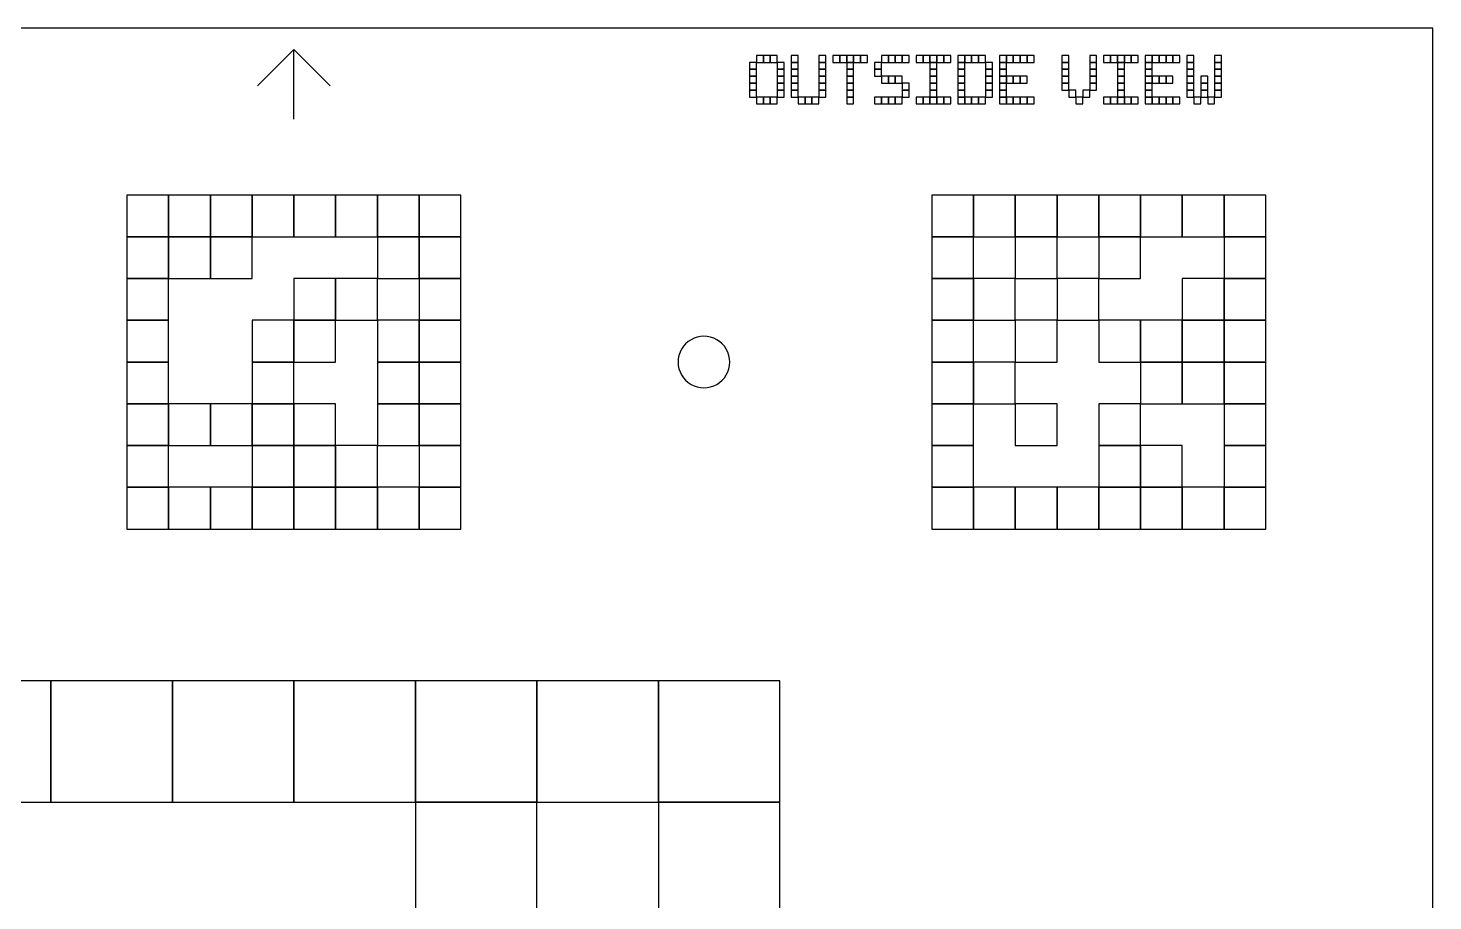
# Model space of a CAD drawing. Extents: x 0 to 490, y 0 to 320.
# Drawn here: x 227.5 to 320, y 92.5 to 150 of the extents above; entities that cross this region are included whole.
import ezdxf

# ---------------------------------------------------------------- set-up
doc = ezdxf.new("R2010")
doc.units = 0
for name, color, linetype in [('BLACK_POCKET', 7, 'CONTINUOUS'), ('BOARD_TEXT', 2, 'CONTINUOUS'), ('CUT', 1, 'CONTINUOUS'), ('MOUNT_HOLE', 5, 'CONTINUOUS'), ('ORIENTATION', 1, 'CONTINUOUS')]:
    doc.layers.add(name, color=color, linetype=linetype)

msp = doc.modelspace()

# ---------------------------------------------------------------- linework, layer by layer
at = {"layer": 'BLACK_POCKET'}
for p, q in [((236.75, 139), (234, 139)), ((234, 139), (234, 136.25)), ((236.75, 136.25), (236.75, 139)), ((239.5, 139), (236.75, 139)), ((236.75, 139), (236.75, 136.25)), ((239.5, 136.25), (239.5, 139)), ((242.25, 139), (239.5, 139)), ((239.5, 139), (239.5, 136.25)), ((242.25, 136.25), (242.25, 139)), ((245, 139), (242.25, 139)), ((242.25, 139), (242.25, 136.25)), ((245, 136.25), (245, 139)), ((247.75, 139), (245, 139)), ((245, 139), (245, 136.25)), ((247.75, 136.25), (247.75, 139)), ((250.5, 139), (247.75, 139)), ((247.75, 139), (247.75, 136.25)), ((250.5, 136.25), (250.5, 139)), ((253.25, 139), (250.5, 139)), ((250.5, 139), (250.5, 136.25)), ((253.25, 136.25), (253.25, 139)), ((256, 139), (253.25, 139)), ((253.25, 139), (253.25, 136.25)), ((256, 136.25), (256, 139)), ((289.75, 139), (287, 139)), ((287, 139), (287, 136.25)), ((289.75, 136.25), (289.75, 139)), ((292.5, 139), (289.75, 139)), ((289.75, 139), (289.75, 136.25)), ((292.5, 136.25), (292.5, 139)), ((295.25, 139), (292.5, 139)), ((292.5, 139), (292.5, 136.25)), ((295.25, 136.25), (295.25, 139)), ((298, 139), (295.25, 139)), ((295.25, 139), (295.25, 136.25)), ((298, 136.25), (298, 139)), ((300.75, 139), (298, 139)), ((298, 139), (298, 136.25)), ((300.75, 136.25), (300.75, 139)), ((303.5, 139), (300.75, 139)), ((300.75, 139), (300.75, 136.25)), ((303.5, 136.25), (303.5, 139)), ((306.25, 139), (303.5, 139)), ((303.5, 139), (303.5, 136.25)), ((306.25, 136.25), (306.25, 139)), ((309, 139), (306.25, 139)), ((306.25, 139), (306.25, 136.25)), ((309, 136.25), (309, 139)), ((234, 136.25), (236.75, 136.25)), ((236.75, 136.25), (234, 136.25)), ((234, 136.25), (234, 133.5)), ((236.75, 136.25), (239.5, 136.25)), ((236.75, 133.5), (236.75, 136.25)), ((239.5, 136.25), (236.75, 136.25)), ((236.75, 136.25), (236.75, 133.5)), ((239.5, 136.25), (242.25, 136.25)), ((239.5, 133.5), (239.5, 136.25)), ((242.25, 136.25), (239.5, 136.25)), ((239.5, 136.25), (239.5, 133.5)), ((242.25, 136.25), (245, 136.25)), ((242.25, 133.5), (242.25, 136.25)), ((245, 136.25), (247.75, 136.25)), ((247.75, 136.25), (250.5, 136.25)), ((250.5, 136.25), (253.25, 136.25)), ((253.25, 136.25), (250.5, 136.25)), ((250.5, 136.25), (250.5, 133.5)), ((253.25, 136.25), (256, 136.25)), ((253.25, 133.5), (253.25, 136.25)), ((256, 136.25), (253.25, 136.25)), ((253.25, 136.25), (253.25, 133.5)), ((256, 133.5), (256, 136.25)), ((287, 136.25), (289.75, 136.25)), ((289.75, 136.25), (287, 136.25)), ((287, 136.25), (287, 133.5)), ((289.75, 136.25), (292.5, 136.25)), ((289.75, 133.5), (289.75, 136.25)), ((292.5, 136.25), (295.25, 136.25)), ((295.25, 136.25), (292.5, 136.25)), ((292.5, 136.25), (292.5, 133.5)), ((295.25, 136.25), (298, 136.25)), ((295.25, 133.5), (295.25, 136.25)), ((298, 136.25), (300.75, 136.25)), ((300.75, 136.25), (298, 136.25)), ((298, 136.25), (298, 133.5)), ((300.75, 136.25), (303.5, 136.25)), ((300.75, 133.5), (300.75, 136.25)), ((303.5, 136.25), (306.25, 136.25)), ((306.25, 136.25), (309, 136.25)), ((309, 136.25), (306.25, 136.25)), ((306.25, 136.25), (306.25, 133.5)), ((309, 133.5), (309, 136.25)), ((234, 133.5), (236.75, 133.5)), ((236.75, 133.5), (234, 133.5)), ((234, 133.5), (234, 130.75)), ((236.75, 133.5), (239.5, 133.5)), ((236.75, 130.75), (236.75, 133.5)), ((239.5, 133.5), (242.25, 133.5)), ((247.75, 133.5), (245, 133.5)), ((245, 133.5), (245, 130.75)), ((247.75, 130.75), (247.75, 133.5)), ((250.5, 133.5), (247.75, 133.5)), ((247.75, 133.5), (247.75, 130.75)), ((250.5, 133.5), (253.25, 133.5)), ((250.5, 130.75), (250.5, 133.5)), ((253.25, 133.5), (256, 133.5)), ((256, 133.5), (253.25, 133.5)), ((253.25, 133.5), (253.25, 130.75)), ((256, 130.75), (256, 133.5)), ((287, 133.5), (289.75, 133.5)), ((289.75, 133.5), (287, 133.5)), ((287, 133.5), (287, 130.75)), ((289.75, 130.75), (289.75, 133.5)), ((292.5, 133.5), (289.75, 133.5)), ((289.75, 133.5), (289.75, 130.75)), ((292.5, 133.5), (295.25, 133.5)), ((292.5, 130.75), (292.5, 133.5)), ((298, 133.5), (295.25, 133.5)), ((295.25, 133.5), (295.25, 130.75)), ((298, 133.5), (300.75, 133.5)), ((298, 130.75), (298, 133.5)), ((306.25, 133.5), (303.5, 133.5)), ((303.5, 133.5), (303.5, 130.75)), ((306.25, 133.5), (309, 133.5)), ((306.25, 130.75), (306.25, 133.5)), ((309, 133.5), (306.25, 133.5)), ((306.25, 133.5), (306.25, 130.75)), ((309, 130.75), (309, 133.5)), ((234, 130.75), (236.75, 130.75)), ((236.75, 130.75), (234, 130.75)), ((234, 130.75), (234, 128)), ((236.75, 128), (236.75, 130.75)), ((245, 130.75), (242.25, 130.75)), ((242.25, 130.75), (242.25, 128)), ((245, 130.75), (247.75, 130.75)), ((245, 128), (245, 130.75)), ((247.75, 130.75), (245, 130.75)), ((245, 130.75), (245, 128)), ((247.75, 130.75), (250.5, 130.75)), ((247.75, 128), (247.75, 130.75)), ((253.25, 130.75), (250.5, 130.75)), ((250.5, 130.75), (250.5, 128)), ((253.25, 130.75), (256, 130.75)), ((253.25, 128), (253.25, 130.75)), ((256, 130.75), (253.25, 130.75)), ((253.25, 130.75), (253.25, 128)), ((256, 128), (256, 130.75)), ((287, 130.75), (289.75, 130.75)), ((289.75, 130.75), (287, 130.75)), ((287, 130.75), (287, 128)), ((289.75, 130.75), (292.5, 130.75)), ((289.75, 128), (289.75, 130.75)), ((295.25, 130.75), (292.5, 130.75)), ((292.5, 130.75), (292.5, 128)), ((295.25, 130.75), (298, 130.75)), ((295.25, 128), (295.25, 130.75)), ((300.75, 130.75), (298, 130.75)), ((298, 130.75), (298, 128)), ((300.75, 128), (300.75, 130.75)), ((303.5, 130.75), (300.75, 130.75)), ((300.75, 130.75), (300.75, 128)), ((303.5, 130.75), (306.25, 130.75)), ((303.5, 128), (303.5, 130.75)), ((306.25, 130.75), (303.5, 130.75)), ((303.5, 130.75), (303.5, 128)), ((306.25, 130.75), (309, 130.75)), ((306.25, 128), (306.25, 130.75)), ((309, 130.75), (306.25, 130.75)), ((306.25, 130.75), (306.25, 128)), ((309, 128), (309, 130.75)), ((234, 128), (236.75, 128)), ((236.75, 128), (234, 128)), ((234, 128), (234, 125.25)), ((236.75, 125.25), (236.75, 128)), ((242.25, 128), (245, 128)), ((245, 128), (242.25, 128)), ((242.25, 128), (242.25, 125.25)), ((245, 128), (247.75, 128)), ((245, 125.25), (245, 128)), ((250.5, 128), (253.25, 128)), ((253.25, 128), (250.5, 128)), ((250.5, 128), (250.5, 125.25)), ((253.25, 128), (256, 128)), ((253.25, 125.25), (253.25, 128)), ((256, 128), (253.25, 128)), ((253.25, 128), (253.25, 125.25)), ((256, 125.25), (256, 128)), ((287, 128), (289.75, 128)), ((289.75, 128), (287, 128)), ((287, 128), (287, 125.25)), ((289.75, 125.25), (289.75, 128)), ((292.5, 128), (289.75, 128)), ((289.75, 128), (289.75, 125.25)), ((292.5, 128), (295.25, 128)), ((292.5, 125.25), (292.5, 128)), ((298, 128), (300.75, 128)), ((300.75, 128), (303.5, 128)), ((303.5, 128), (300.75, 128)), ((300.75, 128), (300.75, 125.25)), ((303.5, 128), (306.25, 128)), ((303.5, 125.25), (303.5, 128)), ((306.25, 128), (303.5, 128)), ((303.5, 128), (303.5, 125.25)), ((306.25, 128), (309, 128)), ((306.25, 125.25), (306.25, 128)), ((309, 128), (306.25, 128)), ((306.25, 128), (306.25, 125.25)), ((309, 125.25), (309, 128)), ((234, 125.25), (236.75, 125.25)), ((236.75, 125.25), (234, 125.25)), ((234, 125.25), (234, 122.5)), ((236.75, 122.5), (236.75, 125.25)), ((239.5, 125.25), (236.75, 125.25)), ((236.75, 125.25), (236.75, 122.5)), ((239.5, 122.5), (239.5, 125.25)), ((242.25, 125.25), (239.5, 125.25)), ((239.5, 125.25), (239.5, 122.5)), ((242.25, 125.25), (245, 125.25)), ((242.25, 122.5), (242.25, 125.25)), ((245, 125.25), (242.25, 125.25)), ((242.25, 125.25), (242.25, 122.5)), ((245, 122.5), (245, 125.25)), ((247.75, 125.25), (245, 125.25)), ((245, 125.25), (245, 122.5)), ((247.75, 122.5), (247.75, 125.25)), ((250.5, 125.25), (253.25, 125.25)), ((253.25, 125.25), (250.5, 125.25)), ((250.5, 125.25), (250.5, 122.5)), ((253.25, 125.25), (256, 125.25)), ((253.25, 122.5), (253.25, 125.25)), ((256, 125.25), (253.25, 125.25)), ((253.25, 125.25), (253.25, 122.5)), ((256, 122.5), (256, 125.25)), ((287, 125.25), (289.75, 125.25)), ((289.75, 125.25), (287, 125.25)), ((287, 125.25), (287, 122.5)), ((289.75, 125.25), (292.5, 125.25)), ((289.75, 122.5), (289.75, 125.25)), ((295.25, 125.25), (292.5, 125.25)), ((292.5, 125.25), (292.5, 122.5)), ((295.25, 122.5), (295.25, 125.25)), ((300.75, 125.25), (298, 125.25)), ((298, 125.25), (298, 122.5)), ((300.75, 125.25), (303.5, 125.25)), ((300.75, 122.5), (300.75, 125.25)), ((303.5, 125.25), (306.25, 125.25)), ((306.25, 125.25), (309, 125.25)), ((309, 125.25), (306.25, 125.25)), ((306.25, 125.25), (306.25, 122.5)), ((309, 122.5), (309, 125.25)), ((234, 122.5), (236.75, 122.5)), ((236.75, 122.5), (234, 122.5)), ((234, 122.5), (234, 119.75)), ((236.75, 122.5), (239.5, 122.5)), ((236.75, 119.75), (236.75, 122.5)), ((239.5, 122.5), (242.25, 122.5)), ((242.25, 122.5), (245, 122.5)), ((245, 122.5), (242.25, 122.5)), ((242.25, 122.5), (242.25, 119.75)), ((245, 122.5), (247.75, 122.5)), ((245, 119.75), (245, 122.5)), ((247.75, 122.5), (245, 122.5)), ((245, 122.5), (245, 119.75)), ((247.75, 119.75), (247.75, 122.5)), ((250.5, 122.5), (247.75, 122.5)), ((247.75, 122.5), (247.75, 119.75)), ((250.5, 122.5), (253.25, 122.5)), ((250.5, 119.75), (250.5, 122.5)), ((253.25, 122.5), (256, 122.5)), ((256, 122.5), (253.25, 122.5)), ((253.25, 122.5), (253.25, 119.75)), ((256, 119.75), (256, 122.5)), ((287, 122.5), (289.75, 122.5)), ((289.75, 122.5), (287, 122.5)), ((287, 122.5), (287, 119.75)), ((289.75, 119.75), (289.75, 122.5)), ((292.5, 122.5), (295.25, 122.5)), ((298, 122.5), (300.75, 122.5)), ((300.75, 122.5), (298, 122.5)), ((298, 122.5), (298, 119.75)), ((300.75, 119.75), (300.75, 122.5)), ((303.5, 122.5), (300.75, 122.5)), ((300.75, 122.5), (300.75, 119.75)), ((303.5, 119.75), (303.5, 122.5)), ((306.25, 122.5), (309, 122.5)), ((309, 122.5), (306.25, 122.5)), ((306.25, 122.5), (306.25, 119.75)), ((309, 119.75), (309, 122.5)), ((234, 119.75), (236.75, 119.75)), ((236.75, 119.75), (234, 119.75)), ((234, 119.75), (234, 117)), ((236.75, 117), (236.75, 119.75)), ((239.5, 119.75), (236.75, 119.75)), ((236.75, 119.75), (236.75, 117)), ((239.5, 117), (239.5, 119.75)), ((242.25, 119.75), (239.5, 119.75)), ((239.5, 119.75), (239.5, 117)), ((242.25, 119.75), (245, 119.75)), ((242.25, 117), (242.25, 119.75)), ((245, 119.75), (242.25, 119.75)), ((242.25, 119.75), (242.25, 117)), ((245, 119.75), (247.75, 119.75)), ((245, 117), (245, 119.75)), ((247.75, 119.75), (245, 119.75)), ((245, 119.75), (245, 117)), ((247.75, 119.75), (250.5, 119.75)), ((247.75, 117), (247.75, 119.75)), ((250.5, 119.75), (247.75, 119.75)), ((247.75, 119.75), (247.75, 117)), ((250.5, 117), (250.5, 119.75)), ((253.25, 119.75), (250.5, 119.75)), ((250.5, 119.75), (250.5, 117)), ((253.25, 119.75), (256, 119.75)), ((253.25, 117), (253.25, 119.75)), ((256, 119.75), (253.25, 119.75)), ((253.25, 119.75), (253.25, 117)), ((256, 117), (256, 119.75)), ((287, 119.75), (289.75, 119.75)), ((289.75, 119.75), (287, 119.75)), ((287, 119.75), (287, 117)), ((289.75, 117), (289.75, 119.75)), ((292.5, 119.75), (289.75, 119.75)), ((289.75, 119.75), (289.75, 117)), ((292.5, 117), (292.5, 119.75)), ((295.25, 119.75), (292.5, 119.75)), ((292.5, 119.75), (292.5, 117)), ((295.25, 117), (295.25, 119.75)), ((298, 119.75), (295.25, 119.75)), ((295.25, 119.75), (295.25, 117)), ((298, 119.75), (300.75, 119.75)), ((298, 117), (298, 119.75)), ((300.75, 119.75), (298, 119.75)), ((298, 119.75), (298, 117)), ((300.75, 119.75), (303.5, 119.75)), ((300.75, 117), (300.75, 119.75)), ((303.5, 119.75), (300.75, 119.75)), ((300.75, 119.75), (300.75, 117)), ((303.5, 117), (303.5, 119.75)), ((306.25, 119.75), (303.5, 119.75)), ((303.5, 119.75), (303.5, 117)), ((306.25, 119.75), (309, 119.75)), ((306.25, 117), (306.25, 119.75)), ((309, 119.75), (306.25, 119.75)), ((306.25, 119.75), (306.25, 117)), ((309, 117), (309, 119.75)), ((234, 117), (236.75, 117)), ((236.75, 117), (239.5, 117)), ((239.5, 117), (242.25, 117)), ((242.25, 117), (245, 117)), ((245, 117), (247.75, 117)), ((247.75, 117), (250.5, 117)), ((250.5, 117), (253.25, 117)), ((253.25, 117), (256, 117)), ((287, 117), (289.75, 117)), ((289.75, 117), (292.5, 117)), ((292.5, 117), (295.25, 117)), ((295.25, 117), (298, 117)), ((298, 117), (300.75, 117)), ((300.75, 117), (303.5, 117)), ((303.5, 117), (306.25, 117)), ((306.25, 117), (309, 117)), ((229, 107), (221, 107)), ((229, 99), (229, 107)), ((237, 107), (229, 107)), ((229, 107), (229, 99)), ((237, 99), (237, 107)), ((245, 107), (237, 107)), ((237, 107), (237, 99)), ((245, 99), (245, 107)), ((253, 107), (245, 107)), ((245, 107), (245, 99)), ((253, 99), (253, 107)), ((261, 107), (253, 107)), ((253, 107), (253, 99)), ((261, 99), (261, 107)), ((269, 107), (261, 107)), ((261, 107), (261, 99)), ((269, 99), (269, 107)), ((277, 107), (269, 107)), ((269, 107), (269, 99)), ((277, 99), (277, 107)), ((221, 99), (229, 99)), ((229, 99), (237, 99)), ((237, 99), (245, 99)), ((245, 99), (253, 99)), ((253, 99), (261, 99)), ((261, 99), (253, 99)), ((253, 99), (253, 91)), ((261, 99), (269, 99)), ((261, 91), (261, 99)), ((269, 99), (277, 99)), ((277, 99), (269, 99)), ((269, 99), (269, 91)), ((277, 91), (277, 99))]:
    msp.add_line(p, q, dxfattribs=at)
at = {"layer": 'BOARD_TEXT'}
for p, q in [((275.914286, 148.2), (275.457143, 148.2)), ((275.457143, 148.2), (275.457143, 147.742857)), ((275.914286, 147.742857), (275.914286, 148.2)), ((276.371429, 148.2), (275.914286, 148.2)), ((275.914286, 148.2), (275.914286, 147.742857)), ((276.371429, 147.742857), (276.371429, 148.2)), ((276.828571, 148.2), (276.371429, 148.2)), ((276.371429, 148.2), (276.371429, 147.742857)), ((276.828571, 147.742857), (276.828571, 148.2)), ((278.2, 148.2), (277.742857, 148.2)), ((277.742857, 148.2), (277.742857, 147.742857)), ((278.2, 147.742857), (278.2, 148.2)), ((280.028571, 148.2), (279.571429, 148.2)), ((279.571429, 148.2), (279.571429, 147.742857)), ((280.028571, 147.742857), (280.028571, 148.2)), ((280.942857, 148.2), (280.485714, 148.2)), ((280.485714, 148.2), (280.485714, 147.742857)), ((280.942857, 147.742857), (280.942857, 148.2)), ((281.4, 148.2), (280.942857, 148.2)), ((280.942857, 148.2), (280.942857, 147.742857)), ((281.4, 147.742857), (281.4, 148.2)), ((281.857143, 148.2), (281.4, 148.2)), ((281.4, 148.2), (281.4, 147.742857)), ((281.857143, 147.742857), (281.857143, 148.2)), ((282.314286, 148.2), (281.857143, 148.2)), ((281.857143, 148.2), (281.857143, 147.742857)), ((282.314286, 147.742857), (282.314286, 148.2)), ((282.771429, 148.2), (282.314286, 148.2)), ((282.314286, 148.2), (282.314286, 147.742857)), ((282.771429, 147.742857), (282.771429, 148.2)), ((284.142857, 148.2), (283.685714, 148.2)), ((283.685714, 148.2), (283.685714, 147.742857)), ((284.142857, 147.742857), (284.142857, 148.2)), ((284.6, 148.2), (284.142857, 148.2)), ((284.142857, 148.2), (284.142857, 147.742857)), ((284.6, 147.742857), (284.6, 148.2)), ((285.057143, 148.2), (284.6, 148.2)), ((284.6, 148.2), (284.6, 147.742857)), ((285.057143, 147.742857), (285.057143, 148.2)), ((285.514286, 148.2), (285.057143, 148.2)), ((285.057143, 148.2), (285.057143, 147.742857)), ((285.514286, 147.742857), (285.514286, 148.2)), ((286.428571, 148.2), (285.971429, 148.2)), ((285.971429, 148.2), (285.971429, 147.742857)), ((286.428571, 147.742857), (286.428571, 148.2)), ((286.885714, 148.2), (286.428571, 148.2)), ((286.428571, 148.2), (286.428571, 147.742857)), ((286.885714, 147.742857), (286.885714, 148.2)), ((287.342857, 148.2), (286.885714, 148.2)), ((286.885714, 148.2), (286.885714, 147.742857)), ((287.342857, 147.742857), (287.342857, 148.2)), ((287.8, 148.2), (287.342857, 148.2)), ((287.342857, 148.2), (287.342857, 147.742857)), ((287.8, 147.742857), (287.8, 148.2)), ((288.257143, 148.2), (287.8, 148.2)), ((287.8, 148.2), (287.8, 147.742857)), ((288.257143, 147.742857), (288.257143, 148.2)), ((289.171429, 148.2), (288.714286, 148.2)), ((288.714286, 148.2), (288.714286, 147.742857)), ((289.171429, 147.742857), (289.171429, 148.2)), ((289.628571, 148.2), (289.171429, 148.2)), ((289.171429, 148.2), (289.171429, 147.742857)), ((289.628571, 147.742857), (289.628571, 148.2)), ((290.085714, 148.2), (289.628571, 148.2)), ((289.628571, 148.2), (289.628571, 147.742857)), ((290.085714, 147.742857), (290.085714, 148.2)), ((290.542857, 148.2), (290.085714, 148.2)), ((290.085714, 148.2), (290.085714, 147.742857)), ((290.542857, 147.742857), (290.542857, 148.2)), ((291.914286, 148.2), (291.457143, 148.2)), ((291.457143, 148.2), (291.457143, 147.742857)), ((291.914286, 147.742857), (291.914286, 148.2)), ((292.371429, 148.2), (291.914286, 148.2)), ((291.914286, 148.2), (291.914286, 147.742857)), ((292.371429, 147.742857), (292.371429, 148.2)), ((292.828571, 148.2), (292.371429, 148.2)), ((292.371429, 148.2), (292.371429, 147.742857)), ((292.828571, 147.742857), (292.828571, 148.2)), ((293.285714, 148.2), (292.828571, 148.2)), ((292.828571, 148.2), (292.828571, 147.742857)), ((293.285714, 147.742857), (293.285714, 148.2)), ((293.742857, 148.2), (293.285714, 148.2)), ((293.285714, 148.2), (293.285714, 147.742857)), ((293.742857, 147.742857), (293.742857, 148.2)), ((296.028571, 148.2), (295.571429, 148.2)), ((295.571429, 148.2), (295.571429, 147.742857)), ((296.028571, 147.742857), (296.028571, 148.2)), ((297.857143, 148.2), (297.4, 148.2)), ((297.4, 148.2), (297.4, 147.742857)), ((297.857143, 147.742857), (297.857143, 148.2)), ((298.771429, 148.2), (298.314286, 148.2)), ((298.314286, 148.2), (298.314286, 147.742857)), ((298.771429, 147.742857), (298.771429, 148.2)), ((299.228571, 148.2), (298.771429, 148.2)), ((298.771429, 148.2), (298.771429, 147.742857)), ((299.228571, 147.742857), (299.228571, 148.2)), ((299.685714, 148.2), (299.228571, 148.2)), ((299.228571, 148.2), (299.228571, 147.742857)), ((299.685714, 147.742857), (299.685714, 148.2)), ((300.142857, 148.2), (299.685714, 148.2)), ((299.685714, 148.2), (299.685714, 147.742857)), ((300.142857, 147.742857), (300.142857, 148.2)), ((300.6, 148.2), (300.142857, 148.2)), ((300.142857, 148.2), (300.142857, 147.742857)), ((300.6, 147.742857), (300.6, 148.2)), ((301.514286, 148.2), (301.057143, 148.2)), ((301.057143, 148.2), (301.057143, 147.742857)), ((301.514286, 147.742857), (301.514286, 148.2)), ((301.971429, 148.2), (301.514286, 148.2)), ((301.514286, 148.2), (301.514286, 147.742857)), ((301.971429, 147.742857), (301.971429, 148.2)), ((302.428571, 148.2), (301.971429, 148.2)), ((301.971429, 148.2), (301.971429, 147.742857)), ((302.428571, 147.742857), (302.428571, 148.2)), ((302.885714, 148.2), (302.428571, 148.2)), ((302.428571, 148.2), (302.428571, 147.742857)), ((302.885714, 147.742857), (302.885714, 148.2)), ((303.342857, 148.2), (302.885714, 148.2)), ((302.885714, 148.2), (302.885714, 147.742857)), ((303.342857, 147.742857), (303.342857, 148.2)), ((304.257143, 148.2), (303.8, 148.2)), ((303.8, 148.2), (303.8, 147.742857)), ((304.257143, 147.742857), (304.257143, 148.2)), ((306.085714, 148.2), (305.628571, 148.2)), ((305.628571, 148.2), (305.628571, 147.742857)), ((306.085714, 147.742857), (306.085714, 148.2)), ((275.457143, 147.742857), (275, 147.742857)), ((275, 147.742857), (275, 147.285714)), ((275, 147.285714), (275.457143, 147.285714)), ((275.457143, 147.285714), (275, 147.285714)), ((275, 147.285714), (275, 146.828571)), ((275.457143, 147.742857), (275.914286, 147.742857)), ((275.457143, 147.285714), (275.457143, 147.742857)), ((275.457143, 146.828571), (275.457143, 147.285714)), ((275.914286, 147.742857), (276.371429, 147.742857)), ((276.371429, 147.742857), (276.828571, 147.742857)), ((277.285714, 147.742857), (276.828571, 147.742857)), ((276.828571, 147.742857), (276.828571, 147.285714)), ((276.828571, 147.285714), (277.285714, 147.285714)), ((277.285714, 147.285714), (276.828571, 147.285714)), ((276.828571, 147.285714), (276.828571, 146.828571)), ((277.285714, 147.285714), (277.285714, 147.742857)), ((277.285714, 146.828571), (277.285714, 147.285714)), ((277.742857, 147.742857), (278.2, 147.742857)), ((278.2, 147.742857), (277.742857, 147.742857)), ((277.742857, 147.742857), (277.742857, 147.285714)), ((277.742857, 147.285714), (278.2, 147.285714)), ((278.2, 147.285714), (277.742857, 147.285714)), ((277.742857, 147.285714), (277.742857, 146.828571)), ((278.2, 147.285714), (278.2, 147.742857)), ((278.2, 146.828571), (278.2, 147.285714)), ((279.571429, 147.742857), (280.028571, 147.742857)), ((280.028571, 147.742857), (279.571429, 147.742857)), ((279.571429, 147.742857), (279.571429, 147.285714)), ((279.571429, 147.285714), (280.028571, 147.285714)), ((280.028571, 147.285714), (279.571429, 147.285714)), ((279.571429, 147.285714), (279.571429, 146.828571)), ((280.028571, 147.285714), (280.028571, 147.742857)), ((280.028571, 146.828571), (280.028571, 147.285714)), ((280.485714, 147.742857), (280.942857, 147.742857)), ((280.942857, 147.742857), (281.4, 147.742857)), ((281.4, 147.742857), (281.857143, 147.742857)), ((281.857143, 147.742857), (281.4, 147.742857)), ((281.4, 147.742857), (281.4, 147.285714)), ((281.4, 147.285714), (281.857143, 147.285714)), ((281.857143, 147.285714), (281.4, 147.285714)), ((281.4, 147.285714), (281.4, 146.828571)), ((281.857143, 147.742857), (282.314286, 147.742857)), ((281.857143, 147.285714), (281.857143, 147.742857)), ((281.857143, 146.828571), (281.857143, 147.285714)), ((282.314286, 147.742857), (282.771429, 147.742857)), ((283.685714, 147.742857), (283.228571, 147.742857)), ((283.228571, 147.742857), (283.228571, 147.285714)), ((283.228571, 147.285714), (283.685714, 147.285714)), ((283.685714, 147.285714), (283.228571, 147.285714)), ((283.228571, 147.285714), (283.228571, 146.828571)), ((283.685714, 147.742857), (284.142857, 147.742857)), ((283.685714, 147.285714), (283.685714, 147.742857)), ((283.685714, 146.828571), (283.685714, 147.285714)), ((284.142857, 147.742857), (284.6, 147.742857)), ((284.6, 147.742857), (285.057143, 147.742857)), ((285.057143, 147.742857), (285.514286, 147.742857)), ((285.971429, 147.742857), (286.428571, 147.742857)), ((286.428571, 147.742857), (286.885714, 147.742857)), ((286.885714, 147.742857), (287.342857, 147.742857)), ((287.342857, 147.742857), (286.885714, 147.742857)), ((286.885714, 147.742857), (286.885714, 147.285714)), ((286.885714, 147.285714), (287.342857, 147.285714)), ((287.342857, 147.285714), (286.885714, 147.285714)), ((286.885714, 147.285714), (286.885714, 146.828571)), ((287.342857, 147.742857), (287.8, 147.742857)), ((287.342857, 147.285714), (287.342857, 147.742857)), ((287.342857, 146.828571), (287.342857, 147.285714)), ((287.8, 147.742857), (288.257143, 147.742857)), ((288.714286, 147.742857), (289.171429, 147.742857)), ((289.171429, 147.742857), (288.714286, 147.742857)), ((288.714286, 147.742857), (288.714286, 147.285714)), ((288.714286, 147.285714), (289.171429, 147.285714)), ((289.171429, 147.285714), (288.714286, 147.285714)), ((288.714286, 147.285714), (288.714286, 146.828571)), ((289.171429, 147.742857), (289.628571, 147.742857)), ((289.171429, 147.285714), (289.171429, 147.742857)), ((289.171429, 146.828571), (289.171429, 147.285714)), ((289.628571, 147.742857), (290.085714, 147.742857)), ((290.085714, 147.742857), (290.542857, 147.742857)), ((291, 147.742857), (290.542857, 147.742857)), ((290.542857, 147.742857), (290.542857, 147.285714)), ((290.542857, 147.285714), (291, 147.285714)), ((291, 147.285714), (290.542857, 147.285714)), ((290.542857, 147.285714), (290.542857, 146.828571)), ((291, 147.285714), (291, 147.742857)), ((291, 146.828571), (291, 147.285714)), ((291.457143, 147.742857), (291.914286, 147.742857)), ((291.914286, 147.742857), (291.457143, 147.742857)), ((291.457143, 147.742857), (291.457143, 147.285714)), ((291.457143, 147.285714), (291.914286, 147.285714)), ((291.914286, 147.285714), (291.457143, 147.285714)), ((291.457143, 147.285714), (291.457143, 146.828571)), ((291.914286, 147.742857), (292.371429, 147.742857)), ((291.914286, 147.285714), (291.914286, 147.742857)), ((291.914286, 146.828571), (291.914286, 147.285714)), ((292.371429, 147.742857), (292.828571, 147.742857)), ((292.828571, 147.742857), (293.285714, 147.742857)), ((293.285714, 147.742857), (293.742857, 147.742857)), ((295.571429, 147.742857), (296.028571, 147.742857)), ((296.028571, 147.742857), (295.571429, 147.742857)), ((295.571429, 147.742857), (295.571429, 147.285714)), ((295.571429, 147.285714), (296.028571, 147.285714)), ((296.028571, 147.285714), (295.571429, 147.285714)), ((295.571429, 147.285714), (295.571429, 146.828571)), ((296.028571, 147.285714), (296.028571, 147.742857)), ((296.028571, 146.828571), (296.028571, 147.285714)), ((297.4, 147.742857), (297.857143, 147.742857)), ((297.857143, 147.742857), (297.4, 147.742857)), ((297.4, 147.742857), (297.4, 147.285714)), ((297.4, 147.285714), (297.857143, 147.285714)), ((297.857143, 147.285714), (297.4, 147.285714)), ((297.4, 147.285714), (297.4, 146.828571)), ((297.857143, 147.285714), (297.857143, 147.742857)), ((297.857143, 146.828571), (297.857143, 147.285714)), ((298.314286, 147.742857), (298.771429, 147.742857)), ((298.771429, 147.742857), (299.228571, 147.742857)), ((299.228571, 147.742857), (299.685714, 147.742857)), ((299.685714, 147.742857), (299.228571, 147.742857)), ((299.228571, 147.742857), (299.228571, 147.285714)), ((299.228571, 147.285714), (299.685714, 147.285714)), ((299.685714, 147.285714), (299.228571, 147.285714)), ((299.228571, 147.285714), (299.228571, 146.828571)), ((299.685714, 147.742857), (300.142857, 147.742857)), ((299.685714, 147.285714), (299.685714, 147.742857)), ((299.685714, 146.828571), (299.685714, 147.285714)), ((300.142857, 147.742857), (300.6, 147.742857)), ((301.057143, 147.742857), (301.514286, 147.742857)), ((301.514286, 147.742857), (301.057143, 147.742857)), ((301.057143, 147.742857), (301.057143, 147.285714)), ((301.057143, 147.285714), (301.514286, 147.285714)), ((301.514286, 147.285714), (301.057143, 147.285714)), ((301.057143, 147.285714), (301.057143, 146.828571)), ((301.514286, 147.742857), (301.971429, 147.742857)), ((301.514286, 147.285714), (301.514286, 147.742857)), ((301.514286, 146.828571), (301.514286, 147.285714)), ((301.971429, 147.742857), (302.428571, 147.742857)), ((302.428571, 147.742857), (302.885714, 147.742857)), ((302.885714, 147.742857), (303.342857, 147.742857)), ((303.8, 147.742857), (304.257143, 147.742857)), ((304.257143, 147.742857), (303.8, 147.742857)), ((303.8, 147.742857), (303.8, 147.285714)), ((303.8, 147.285714), (304.257143, 147.285714)), ((304.257143, 147.285714), (303.8, 147.285714)), ((303.8, 147.285714), (303.8, 146.828571)), ((304.257143, 147.285714), (304.257143, 147.742857)), ((304.257143, 146.828571), (304.257143, 147.285714)), ((305.628571, 147.742857), (306.085714, 147.742857)), ((306.085714, 147.742857), (305.628571, 147.742857)), ((305.628571, 147.742857), (305.628571, 147.285714)), ((305.628571, 147.285714), (306.085714, 147.285714)), ((306.085714, 147.285714), (305.628571, 147.285714)), ((305.628571, 147.285714), (305.628571, 146.828571)), ((306.085714, 147.285714), (306.085714, 147.742857)), ((306.085714, 146.828571), (306.085714, 147.285714)), ((275, 146.828571), (275.457143, 146.828571)), ((275.457143, 146.828571), (275, 146.828571)), ((275, 146.828571), (275, 146.371429)), ((275, 146.371429), (275.457143, 146.371429)), ((275.457143, 146.371429), (275, 146.371429)), ((275, 146.371429), (275, 145.914286)), ((275.457143, 146.371429), (275.457143, 146.828571)), ((275.457143, 145.914286), (275.457143, 146.371429)), ((276.828571, 146.828571), (277.285714, 146.828571)), ((277.285714, 146.828571), (276.828571, 146.828571)), ((276.828571, 146.828571), (276.828571, 146.371429)), ((276.828571, 146.371429), (277.285714, 146.371429)), ((277.285714, 146.371429), (276.828571, 146.371429)), ((276.828571, 146.371429), (276.828571, 145.914286)), ((277.285714, 146.371429), (277.285714, 146.828571)), ((277.285714, 145.914286), (277.285714, 146.371429)), ((277.742857, 146.828571), (278.2, 146.828571)), ((278.2, 146.828571), (277.742857, 146.828571)), ((277.742857, 146.828571), (277.742857, 146.371429)), ((277.742857, 146.371429), (278.2, 146.371429)), ((278.2, 146.371429), (277.742857, 146.371429)), ((277.742857, 146.371429), (277.742857, 145.914286)), ((278.2, 146.371429), (278.2, 146.828571)), ((278.2, 145.914286), (278.2, 146.371429)), ((279.571429, 146.828571), (280.028571, 146.828571)), ((280.028571, 146.828571), (279.571429, 146.828571)), ((279.571429, 146.828571), (279.571429, 146.371429)), ((279.571429, 146.371429), (280.028571, 146.371429)), ((280.028571, 146.371429), (279.571429, 146.371429)), ((279.571429, 146.371429), (279.571429, 145.914286)), ((280.028571, 146.371429), (280.028571, 146.828571)), ((280.028571, 145.914286), (280.028571, 146.371429)), ((281.4, 146.828571), (281.857143, 146.828571)), ((281.857143, 146.828571), (281.4, 146.828571)), ((281.4, 146.828571), (281.4, 146.371429)), ((281.4, 146.371429), (281.857143, 146.371429)), ((281.857143, 146.371429), (281.4, 146.371429)), ((281.4, 146.371429), (281.4, 145.914286)), ((281.857143, 146.371429), (281.857143, 146.828571)), ((281.857143, 145.914286), (281.857143, 146.371429)), ((283.228571, 146.828571), (283.685714, 146.828571)), ((284.142857, 146.828571), (283.685714, 146.828571)), ((283.685714, 146.828571), (283.685714, 146.371429)), ((283.685714, 146.371429), (284.142857, 146.371429)), ((284.142857, 146.371429), (284.142857, 146.828571)), ((284.6, 146.828571), (284.142857, 146.828571)), ((284.142857, 146.828571), (284.142857, 146.371429)), ((284.142857, 146.371429), (284.6, 146.371429)), ((284.6, 146.371429), (284.6, 146.828571)), ((285.057143, 146.828571), (284.6, 146.828571)), ((284.6, 146.828571), (284.6, 146.371429)), ((284.6, 146.371429), (285.057143, 146.371429)), ((285.057143, 146.371429), (285.057143, 146.828571)), ((285.514286, 146.371429), (285.057143, 146.371429)), ((285.057143, 146.371429), (285.057143, 145.914286)), ((285.514286, 145.914286), (285.514286, 146.371429)), ((286.885714, 146.828571), (287.342857, 146.828571)), ((287.342857, 146.828571), (286.885714, 146.828571)), ((286.885714, 146.828571), (286.885714, 146.371429)), ((286.885714, 146.371429), (287.342857, 146.371429)), ((287.342857, 146.371429), (286.885714, 146.371429)), ((286.885714, 146.371429), (286.885714, 145.914286)), ((287.342857, 146.371429), (287.342857, 146.828571)), ((287.342857, 145.914286), (287.342857, 146.371429)), ((288.714286, 146.828571), (289.171429, 146.828571)), ((289.171429, 146.828571), (288.714286, 146.828571)), ((288.714286, 146.828571), (288.714286, 146.371429)), ((288.714286, 146.371429), (289.171429, 146.371429)), ((289.171429, 146.371429), (288.714286, 146.371429)), ((288.714286, 146.371429), (288.714286, 145.914286)), ((289.171429, 146.371429), (289.171429, 146.828571)), ((289.171429, 145.914286), (289.171429, 146.371429)), ((290.542857, 146.828571), (291, 146.828571)), ((291, 146.828571), (290.542857, 146.828571)), ((290.542857, 146.828571), (290.542857, 146.371429)), ((290.542857, 146.371429), (291, 146.371429)), ((291, 146.371429), (290.542857, 146.371429)), ((290.542857, 146.371429), (290.542857, 145.914286)), ((291, 146.371429), (291, 146.828571)), ((291, 145.914286), (291, 146.371429)), ((291.457143, 146.828571), (291.914286, 146.828571)), ((291.914286, 146.828571), (291.457143, 146.828571)), ((291.457143, 146.828571), (291.457143, 146.371429)), ((291.457143, 146.371429), (291.914286, 146.371429)), ((291.914286, 146.371429), (291.457143, 146.371429)), ((291.457143, 146.371429), (291.457143, 145.914286)), ((291.914286, 146.371429), (291.914286, 146.828571)), ((292.371429, 146.828571), (291.914286, 146.828571)), ((291.914286, 146.828571), (291.914286, 146.371429)), ((291.914286, 146.371429), (292.371429, 146.371429)), ((291.914286, 145.914286), (291.914286, 146.371429)), ((292.371429, 146.371429), (292.371429, 146.828571)), ((292.828571, 146.828571), (292.371429, 146.828571)), ((292.371429, 146.828571), (292.371429, 146.371429)), ((292.371429, 146.371429), (292.828571, 146.371429)), ((292.828571, 146.371429), (292.828571, 146.828571)), ((293.285714, 146.828571), (292.828571, 146.828571)), ((292.828571, 146.828571), (292.828571, 146.371429)), ((292.828571, 146.371429), (293.285714, 146.371429)), ((293.285714, 146.371429), (293.285714, 146.828571)), ((295.571429, 146.828571), (296.028571, 146.828571)), ((296.028571, 146.828571), (295.571429, 146.828571)), ((295.571429, 146.828571), (295.571429, 146.371429)), ((295.571429, 146.371429), (296.028571, 146.371429)), ((296.028571, 146.371429), (295.571429, 146.371429)), ((295.571429, 146.371429), (295.571429, 145.914286)), ((296.028571, 146.371429), (296.028571, 146.828571)), ((296.028571, 145.914286), (296.028571, 146.371429)), ((297.4, 146.828571), (297.857143, 146.828571)), ((297.857143, 146.828571), (297.4, 146.828571)), ((297.4, 146.828571), (297.4, 146.371429)), ((297.4, 146.371429), (297.857143, 146.371429)), ((297.857143, 146.371429), (297.4, 146.371429)), ((297.4, 146.371429), (297.4, 145.914286)), ((297.857143, 146.371429), (297.857143, 146.828571)), ((297.857143, 145.914286), (297.857143, 146.371429)), ((299.228571, 146.828571), (299.685714, 146.828571)), ((299.685714, 146.828571), (299.228571, 146.828571)), ((299.228571, 146.828571), (299.228571, 146.371429)), ((299.228571, 146.371429), (299.685714, 146.371429)), ((299.685714, 146.371429), (299.228571, 146.371429)), ((299.228571, 146.371429), (299.228571, 145.914286)), ((299.685714, 146.371429), (299.685714, 146.828571)), ((299.685714, 145.914286), (299.685714, 146.371429)), ((301.057143, 146.828571), (301.514286, 146.828571)), ((301.514286, 146.828571), (301.057143, 146.828571)), ((301.057143, 146.828571), (301.057143, 146.371429)), ((301.057143, 146.371429), (301.514286, 146.371429)), ((301.514286, 146.371429), (301.057143, 146.371429)), ((301.057143, 146.371429), (301.057143, 145.914286)), ((301.514286, 146.371429), (301.514286, 146.828571)), ((301.971429, 146.828571), (301.514286, 146.828571)), ((301.514286, 146.828571), (301.514286, 146.371429)), ((301.514286, 146.371429), (301.971429, 146.371429)), ((301.514286, 145.914286), (301.514286, 146.371429)), ((301.971429, 146.371429), (301.971429, 146.828571)), ((302.428571, 146.828571), (301.971429, 146.828571)), ((301.971429, 146.828571), (301.971429, 146.371429)), ((301.971429, 146.371429), (302.428571, 146.371429)), ((302.428571, 146.371429), (302.428571, 146.828571)), ((302.885714, 146.828571), (302.428571, 146.828571)), ((302.428571, 146.828571), (302.428571, 146.371429)), ((302.428571, 146.371429), (302.885714, 146.371429)), ((302.885714, 146.371429), (302.885714, 146.828571)), ((303.8, 146.828571), (304.257143, 146.828571)), ((304.257143, 146.828571), (303.8, 146.828571)), ((303.8, 146.828571), (303.8, 146.371429)), ((303.8, 146.371429), (304.257143, 146.371429)), ((304.257143, 146.371429), (303.8, 146.371429)), ((303.8, 146.371429), (303.8, 145.914286)), ((304.257143, 146.371429), (304.257143, 146.828571)), ((304.257143, 145.914286), (304.257143, 146.371429)), ((305.171429, 146.828571), (304.714286, 146.828571)), ((304.714286, 146.828571), (304.714286, 146.371429)), ((304.714286, 146.371429), (305.171429, 146.371429)), ((305.171429, 146.371429), (304.714286, 146.371429)), ((304.714286, 146.371429), (304.714286, 145.914286)), ((305.171429, 146.371429), (305.171429, 146.828571)), ((305.171429, 145.914286), (305.171429, 146.371429)), ((305.628571, 146.828571), (306.085714, 146.828571)), ((306.085714, 146.828571), (305.628571, 146.828571)), ((305.628571, 146.828571), (305.628571, 146.371429)), ((305.628571, 146.371429), (306.085714, 146.371429)), ((306.085714, 146.371429), (305.628571, 146.371429)), ((305.628571, 146.371429), (305.628571, 145.914286)), ((306.085714, 146.371429), (306.085714, 146.828571)), ((306.085714, 145.914286), (306.085714, 146.371429)), ((275, 145.914286), (275.457143, 145.914286)), ((275.457143, 145.914286), (275, 145.914286)), ((275, 145.914286), (275, 145.457143)), ((275, 145.457143), (275.457143, 145.457143)), ((275.457143, 145.457143), (275.457143, 145.914286)), ((275.914286, 145.457143), (275.457143, 145.457143)), ((275.457143, 145.457143), (275.457143, 145)), ((275.914286, 145), (275.914286, 145.457143)), ((276.371429, 145.457143), (275.914286, 145.457143)), ((275.914286, 145.457143), (275.914286, 145)), ((276.371429, 145), (276.371429, 145.457143)), ((276.828571, 145.457143), (276.371429, 145.457143)), ((276.371429, 145.457143), (276.371429, 145)), ((276.828571, 145.914286), (277.285714, 145.914286)), ((277.285714, 145.914286), (276.828571, 145.914286)), ((276.828571, 145.914286), (276.828571, 145.457143)), ((276.828571, 145.457143), (277.285714, 145.457143)), ((276.828571, 145), (276.828571, 145.457143)), ((277.285714, 145.457143), (277.285714, 145.914286)), ((277.742857, 145.914286), (278.2, 145.914286)), ((278.2, 145.914286), (277.742857, 145.914286)), ((277.742857, 145.914286), (277.742857, 145.457143)), ((277.742857, 145.457143), (278.2, 145.457143)), ((278.2, 145.457143), (278.2, 145.914286)), ((278.657143, 145.457143), (278.2, 145.457143)), ((278.2, 145.457143), (278.2, 145)), ((278.657143, 145), (278.657143, 145.457143)), ((279.114286, 145.457143), (278.657143, 145.457143)), ((278.657143, 145.457143), (278.657143, 145)), ((279.114286, 145), (279.114286, 145.457143)), ((279.571429, 145.457143), (279.114286, 145.457143)), ((279.114286, 145.457143), (279.114286, 145)), ((279.571429, 145.914286), (280.028571, 145.914286)), ((280.028571, 145.914286), (279.571429, 145.914286)), ((279.571429, 145.914286), (279.571429, 145.457143)), ((279.571429, 145.457143), (280.028571, 145.457143)), ((279.571429, 145), (279.571429, 145.457143)), ((280.028571, 145.457143), (280.028571, 145.914286)), ((281.4, 145.914286), (281.857143, 145.914286)), ((281.857143, 145.914286), (281.4, 145.914286)), ((281.4, 145.914286), (281.4, 145.457143)), ((281.4, 145.457143), (281.857143, 145.457143)), ((281.857143, 145.457143), (281.4, 145.457143)), ((281.4, 145.457143), (281.4, 145)), ((281.857143, 145.457143), (281.857143, 145.914286)), ((281.857143, 145), (281.857143, 145.457143)), ((283.685714, 145.457143), (283.228571, 145.457143)), ((283.228571, 145.457143), (283.228571, 145)), ((283.685714, 145), (283.685714, 145.457143)), ((284.142857, 145.457143), (283.685714, 145.457143)), ((283.685714, 145.457143), (283.685714, 145)), ((284.142857, 145), (284.142857, 145.457143)), ((284.6, 145.457143), (284.142857, 145.457143)), ((284.142857, 145.457143), (284.142857, 145)), ((284.6, 145), (284.6, 145.457143)), ((285.057143, 145.457143), (284.6, 145.457143)), ((284.6, 145.457143), (284.6, 145)), ((285.057143, 145.914286), (285.514286, 145.914286)), ((285.514286, 145.914286), (285.057143, 145.914286)), ((285.057143, 145.914286), (285.057143, 145.457143)), ((285.057143, 145.457143), (285.514286, 145.457143)), ((285.057143, 145), (285.057143, 145.457143)), ((285.514286, 145.457143), (285.514286, 145.914286)), ((286.428571, 145.457143), (285.971429, 145.457143)), ((285.971429, 145.457143), (285.971429, 145)), ((286.428571, 145), (286.428571, 145.457143)), ((286.885714, 145.457143), (286.428571, 145.457143)), ((286.428571, 145.457143), (286.428571, 145)), ((286.885714, 145.914286), (287.342857, 145.914286)), ((287.342857, 145.914286), (286.885714, 145.914286)), ((286.885714, 145.914286), (286.885714, 145.457143)), ((286.885714, 145.457143), (287.342857, 145.457143)), ((286.885714, 145), (286.885714, 145.457143)), ((287.342857, 145.457143), (286.885714, 145.457143)), ((286.885714, 145.457143), (286.885714, 145)), ((287.342857, 145.457143), (287.342857, 145.914286)), ((287.342857, 145), (287.342857, 145.457143)), ((287.8, 145.457143), (287.342857, 145.457143)), ((287.342857, 145.457143), (287.342857, 145)), ((287.8, 145), (287.8, 145.457143)), ((288.257143, 145.457143), (287.8, 145.457143)), ((287.8, 145.457143), (287.8, 145)), ((288.257143, 145), (288.257143, 145.457143)), ((288.714286, 145.914286), (289.171429, 145.914286)), ((289.171429, 145.914286), (288.714286, 145.914286)), ((288.714286, 145.914286), (288.714286, 145.457143)), ((288.714286, 145.457143), (289.171429, 145.457143)), ((289.171429, 145.457143), (288.714286, 145.457143)), ((288.714286, 145.457143), (288.714286, 145)), ((289.171429, 145.457143), (289.171429, 145.914286)), ((289.171429, 145), (289.171429, 145.457143)), ((289.628571, 145.457143), (289.171429, 145.457143)), ((289.171429, 145.457143), (289.171429, 145)), ((289.628571, 145), (289.628571, 145.457143)), ((290.085714, 145.457143), (289.628571, 145.457143)), ((289.628571, 145.457143), (289.628571, 145)), ((290.085714, 145), (290.085714, 145.457143)), ((290.542857, 145.457143), (290.085714, 145.457143)), ((290.085714, 145.457143), (290.085714, 145)), ((290.542857, 145.914286), (291, 145.914286)), ((291, 145.914286), (290.542857, 145.914286)), ((290.542857, 145.914286), (290.542857, 145.457143)), ((290.542857, 145.457143), (291, 145.457143)), ((290.542857, 145), (290.542857, 145.457143)), ((291, 145.457143), (291, 145.914286)), ((291.457143, 145.914286), (291.914286, 145.914286)), ((291.914286, 145.914286), (291.457143, 145.914286)), ((291.457143, 145.914286), (291.457143, 145.457143)), ((291.457143, 145.457143), (291.914286, 145.457143)), ((291.914286, 145.457143), (291.457143, 145.457143)), ((291.457143, 145.457143), (291.457143, 145)), ((291.914286, 145.457143), (291.914286, 145.914286)), ((291.914286, 145), (291.914286, 145.457143)), ((292.371429, 145.457143), (291.914286, 145.457143)), ((291.914286, 145.457143), (291.914286, 145)), ((292.371429, 145), (292.371429, 145.457143)), ((292.828571, 145.457143), (292.371429, 145.457143)), ((292.371429, 145.457143), (292.371429, 145)), ((292.828571, 145), (292.828571, 145.457143)), ((293.285714, 145.457143), (292.828571, 145.457143)), ((292.828571, 145.457143), (292.828571, 145)), ((293.285714, 145), (293.285714, 145.457143)), ((293.742857, 145.457143), (293.285714, 145.457143)), ((293.285714, 145.457143), (293.285714, 145)), ((293.742857, 145), (293.742857, 145.457143)), ((295.571429, 145.914286), (296.028571, 145.914286)), ((296.485714, 145.914286), (296.028571, 145.914286)), ((296.028571, 145.914286), (296.028571, 145.457143)), ((296.028571, 145.457143), (296.485714, 145.457143)), ((296.485714, 145.457143), (296.485714, 145.914286)), ((296.942857, 145.457143), (296.485714, 145.457143)), ((296.485714, 145.457143), (296.485714, 145)), ((297.4, 145.914286), (296.942857, 145.914286)), ((296.942857, 145.914286), (296.942857, 145.457143)), ((296.942857, 145.457143), (297.4, 145.457143)), ((296.942857, 145), (296.942857, 145.457143)), ((297.4, 145.914286), (297.857143, 145.914286)), ((297.4, 145.457143), (297.4, 145.914286)), ((298.771429, 145.457143), (298.314286, 145.457143)), ((298.314286, 145.457143), (298.314286, 145)), ((298.771429, 145), (298.771429, 145.457143)), ((299.228571, 145.457143), (298.771429, 145.457143)), ((298.771429, 145.457143), (298.771429, 145)), ((299.228571, 145.914286), (299.685714, 145.914286)), ((299.685714, 145.914286), (299.228571, 145.914286)), ((299.228571, 145.914286), (299.228571, 145.457143)), ((299.228571, 145.457143), (299.685714, 145.457143)), ((299.228571, 145), (299.228571, 145.457143)), ((299.685714, 145.457143), (299.228571, 145.457143)), ((299.228571, 145.457143), (299.228571, 145)), ((299.685714, 145.457143), (299.685714, 145.914286)), ((299.685714, 145), (299.685714, 145.457143)), ((300.142857, 145.457143), (299.685714, 145.457143)), ((299.685714, 145.457143), (299.685714, 145)), ((300.142857, 145), (300.142857, 145.457143)), ((300.6, 145.457143), (300.142857, 145.457143)), ((300.142857, 145.457143), (300.142857, 145)), ((300.6, 145), (300.6, 145.457143)), ((301.057143, 145.914286), (301.514286, 145.914286)), ((301.514286, 145.914286), (301.057143, 145.914286)), ((301.057143, 145.914286), (301.057143, 145.457143)), ((301.057143, 145.457143), (301.514286, 145.457143)), ((301.514286, 145.457143), (301.057143, 145.457143)), ((301.057143, 145.457143), (301.057143, 145)), ((301.514286, 145.457143), (301.514286, 145.914286)), ((301.514286, 145), (301.514286, 145.457143)), ((301.971429, 145.457143), (301.514286, 145.457143)), ((301.514286, 145.457143), (301.514286, 145)), ((301.971429, 145), (301.971429, 145.457143)), ((302.428571, 145.457143), (301.971429, 145.457143)), ((301.971429, 145.457143), (301.971429, 145)), ((302.428571, 145), (302.428571, 145.457143)), ((302.885714, 145.457143), (302.428571, 145.457143)), ((302.428571, 145.457143), (302.428571, 145)), ((302.885714, 145), (302.885714, 145.457143)), ((303.342857, 145.457143), (302.885714, 145.457143)), ((302.885714, 145.457143), (302.885714, 145)), ((303.342857, 145), (303.342857, 145.457143)), ((303.8, 145.914286), (304.257143, 145.914286)), ((304.257143, 145.914286), (303.8, 145.914286)), ((303.8, 145.914286), (303.8, 145.457143)), ((303.8, 145.457143), (304.257143, 145.457143)), ((304.257143, 145.457143), (304.257143, 145.914286)), ((304.714286, 145.457143), (304.257143, 145.457143)), ((304.257143, 145.457143), (304.257143, 145)), ((304.714286, 145.914286), (305.171429, 145.914286)), ((305.171429, 145.914286), (304.714286, 145.914286)), ((304.714286, 145.914286), (304.714286, 145.457143)), ((304.714286, 145.457143), (305.171429, 145.457143)), ((304.714286, 145), (304.714286, 145.457143)), ((305.171429, 145.457143), (305.171429, 145.914286)), ((305.628571, 145.457143), (305.171429, 145.457143)), ((305.171429, 145.457143), (305.171429, 145)), ((305.628571, 145.914286), (306.085714, 145.914286)), ((306.085714, 145.914286), (305.628571, 145.914286)), ((305.628571, 145.914286), (305.628571, 145.457143)), ((305.628571, 145.457143), (306.085714, 145.457143)), ((305.628571, 145), (305.628571, 145.457143)), ((306.085714, 145.457143), (306.085714, 145.914286)), ((275.457143, 145), (275.914286, 145)), ((275.914286, 145), (276.371429, 145)), ((276.371429, 145), (276.828571, 145)), ((278.2, 145), (278.657143, 145)), ((278.657143, 145), (279.114286, 145)), ((279.114286, 145), (279.571429, 145)), ((281.4, 145), (281.857143, 145)), ((283.228571, 145), (283.685714, 145)), ((283.685714, 145), (284.142857, 145)), ((284.142857, 145), (284.6, 145)), ((284.6, 145), (285.057143, 145)), ((285.971429, 145), (286.428571, 145)), ((286.428571, 145), (286.885714, 145)), ((286.885714, 145), (287.342857, 145)), ((287.342857, 145), (287.8, 145)), ((287.8, 145), (288.257143, 145)), ((288.714286, 145), (289.171429, 145)), ((289.171429, 145), (289.628571, 145)), ((289.628571, 145), (290.085714, 145)), ((290.085714, 145), (290.542857, 145)), ((291.457143, 145), (291.914286, 145)), ((291.914286, 145), (292.371429, 145)), ((292.371429, 145), (292.828571, 145)), ((292.828571, 145), (293.285714, 145)), ((293.285714, 145), (293.742857, 145)), ((296.485714, 145), (296.942857, 145)), ((298.314286, 145), (298.771429, 145)), ((298.771429, 145), (299.228571, 145)), ((299.228571, 145), (299.685714, 145)), ((299.685714, 145), (300.142857, 145)), ((300.142857, 145), (300.6, 145)), ((301.057143, 145), (301.514286, 145)), ((301.514286, 145), (301.971429, 145)), ((301.971429, 145), (302.428571, 145)), ((302.428571, 145), (302.885714, 145)), ((302.885714, 145), (303.342857, 145)), ((304.257143, 145), (304.714286, 145)), ((305.171429, 145), (305.628571, 145))]:
    msp.add_line(p, q, dxfattribs=at)
at = {"layer": 'CUT'}
for p, q in [((320, 150), (170, 150)), ((320, 0), (320, 150))]:
    msp.add_line(p, q, dxfattribs=at)
at = {"layer": 'MOUNT_HOLE'}
for p, q in [((271.349438, 129.570595), (271.15, 129.472243)), ((271.560008, 129.642074), (271.349438, 129.570595)), ((271.778105, 129.685456), (271.560008, 129.642074)), ((272, 129.7), (271.778105, 129.685456)), ((272.221895, 129.685456), (272, 129.7)), ((272.439992, 129.642074), (272.221895, 129.685456)), ((272.650562, 129.570595), (272.439992, 129.642074)), ((272.85, 129.472243), (272.650562, 129.570595)), ((270.429405, 128.650562), (270.357926, 128.439992)), ((270.527757, 128.85), (270.429405, 128.650562)), ((270.651299, 129.034894), (270.527757, 128.85)), ((270.797918, 129.202082), (270.651299, 129.034894)), ((270.965106, 129.348701), (270.797918, 129.202082)), ((271.15, 129.472243), (270.965106, 129.348701)), ((273.034894, 129.348701), (272.85, 129.472243)), ((273.202082, 129.202082), (273.034894, 129.348701)), ((273.348701, 129.034894), (273.202082, 129.202082)), ((273.472243, 128.85), (273.348701, 129.034894)), ((273.570595, 128.650562), (273.472243, 128.85)), ((273.642074, 128.439992), (273.570595, 128.650562)), ((270.314544, 128.221895), (270.3, 128)), ((270.3, 128), (270.314544, 127.778105)), ((270.357926, 128.439992), (270.314544, 128.221895)), ((270.314544, 127.778105), (270.357926, 127.560008)), ((273.685456, 128.221895), (273.642074, 128.439992)), ((273.642074, 127.560008), (273.685456, 127.778105)), ((273.7, 128), (273.685456, 128.221895)), ((273.685456, 127.778105), (273.7, 128)), ((270.357926, 127.560008), (270.429405, 127.349438)), ((270.429405, 127.349438), (270.527757, 127.15)), ((270.527757, 127.15), (270.651299, 126.965106)), ((270.651299, 126.965106), (270.797918, 126.797918)), ((270.797918, 126.797918), (270.965106, 126.651299)), ((273.034894, 126.651299), (273.202082, 126.797918)), ((273.202082, 126.797918), (273.348701, 126.965106)), ((273.348701, 126.965106), (273.472243, 127.15)), ((273.472243, 127.15), (273.570595, 127.349438)), ((273.570595, 127.349438), (273.642074, 127.560008)), ((270.965106, 126.651299), (271.15, 126.527757)), ((271.15, 126.527757), (271.349438, 126.429405)), ((271.349438, 126.429405), (271.560008, 126.357926)), ((271.560008, 126.357926), (271.778105, 126.314544)), ((271.778105, 126.314544), (272, 126.3)), ((272, 126.3), (272.221895, 126.314544)), ((272.221895, 126.314544), (272.439992, 126.357926)), ((272.439992, 126.357926), (272.650562, 126.429405)), ((272.650562, 126.429405), (272.85, 126.527757)), ((272.85, 126.527757), (273.034894, 126.651299))]:
    msp.add_line(p, q, dxfattribs=at)
at = {"layer": 'ORIENTATION'}
for p, q in [((245, 148.6), (242.6, 146.2)), ((245, 144), (245, 148.6)), ((245, 148.6), (247.4, 146.2))]:
    msp.add_line(p, q, dxfattribs=at)

doc.saveas('drawing.dxf')
